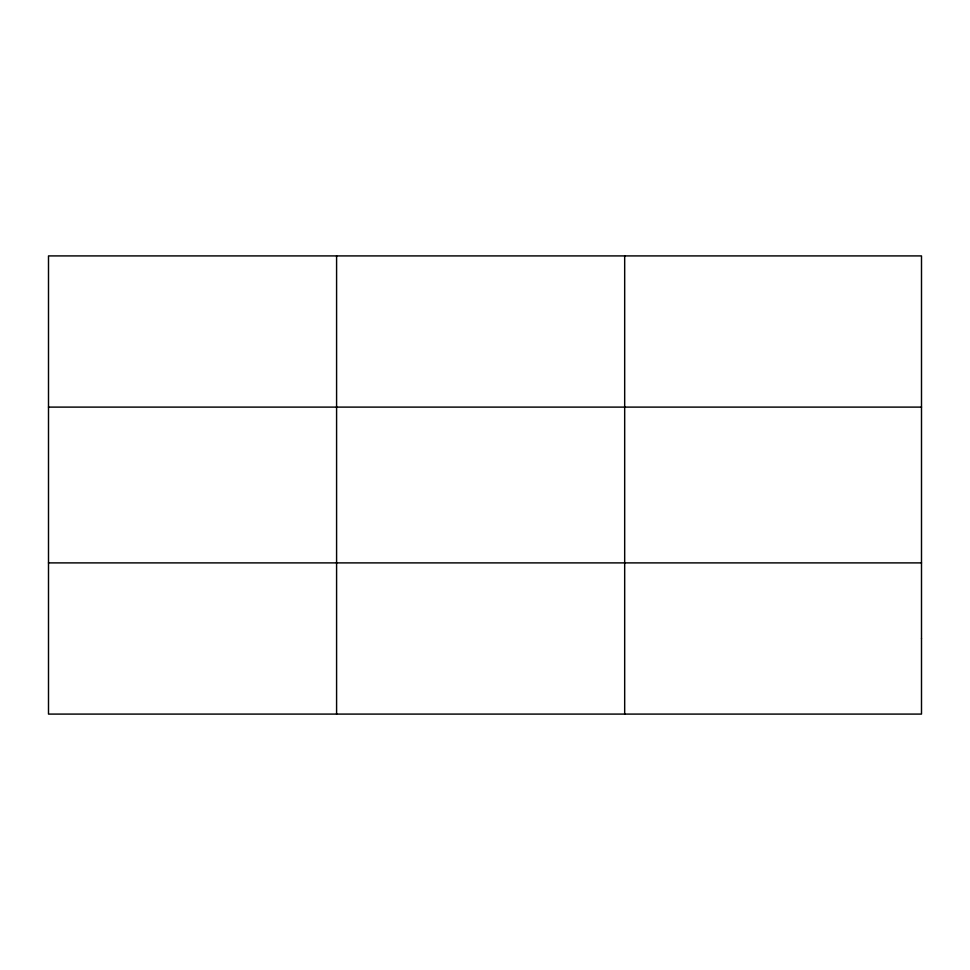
<?xml version="1.0" encoding="UTF-8"?>
<svg xmlns="http://www.w3.org/2000/svg" width="970" height="970" viewBox="0 0 970 970"><rect width="100%" height="100%" fill="white"/><g stroke="black" fill="none" stroke-linecap="round" stroke-linejoin="round"><path stroke-width="1.45" d="M336.59 255.91L336.59 714.09M624.68 255.91L624.68 714.09M48.5 407.109L921.5 407.109M48.5 562.891L921.5 562.891M921.5 638.49L921.5 714.09L48.5 714.09L48.5 255.91L921.5 255.91L921.5 638.49"/></g></svg>
